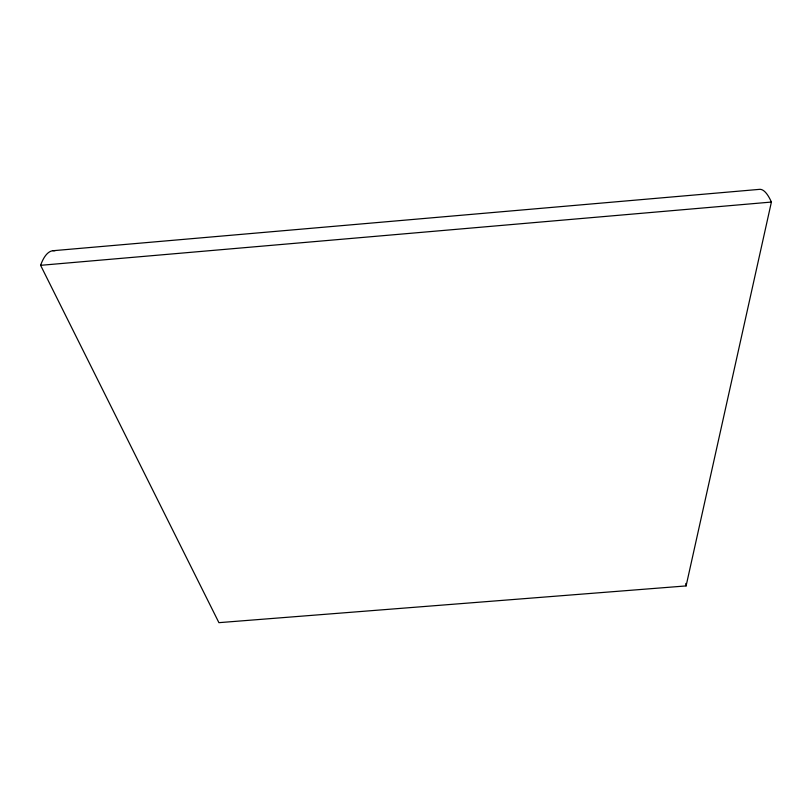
<?xml version="1.0" encoding="UTF-8"?>
<svg xmlns="http://www.w3.org/2000/svg" width="812" height="812" viewBox="0 0 812 812"><rect width="100%" height="100%" fill="white"/><g stroke="black" fill="none" stroke-linecap="round" stroke-linejoin="round"><path stroke-width="1.22" d="M54.942 250.746A92.406 27.06 83.6 0 0 40.6 265.321L218.915 622.662L686.099 585.919L771.4 202.056A93.786 21.325 86.6 0 0 759.707 189.338L52.902 250.725M40.6 265.321L771.4 202.056M686.099 585.919A65.559 10.343 84.2 0 1 685.815 583.442"/></g></svg>
